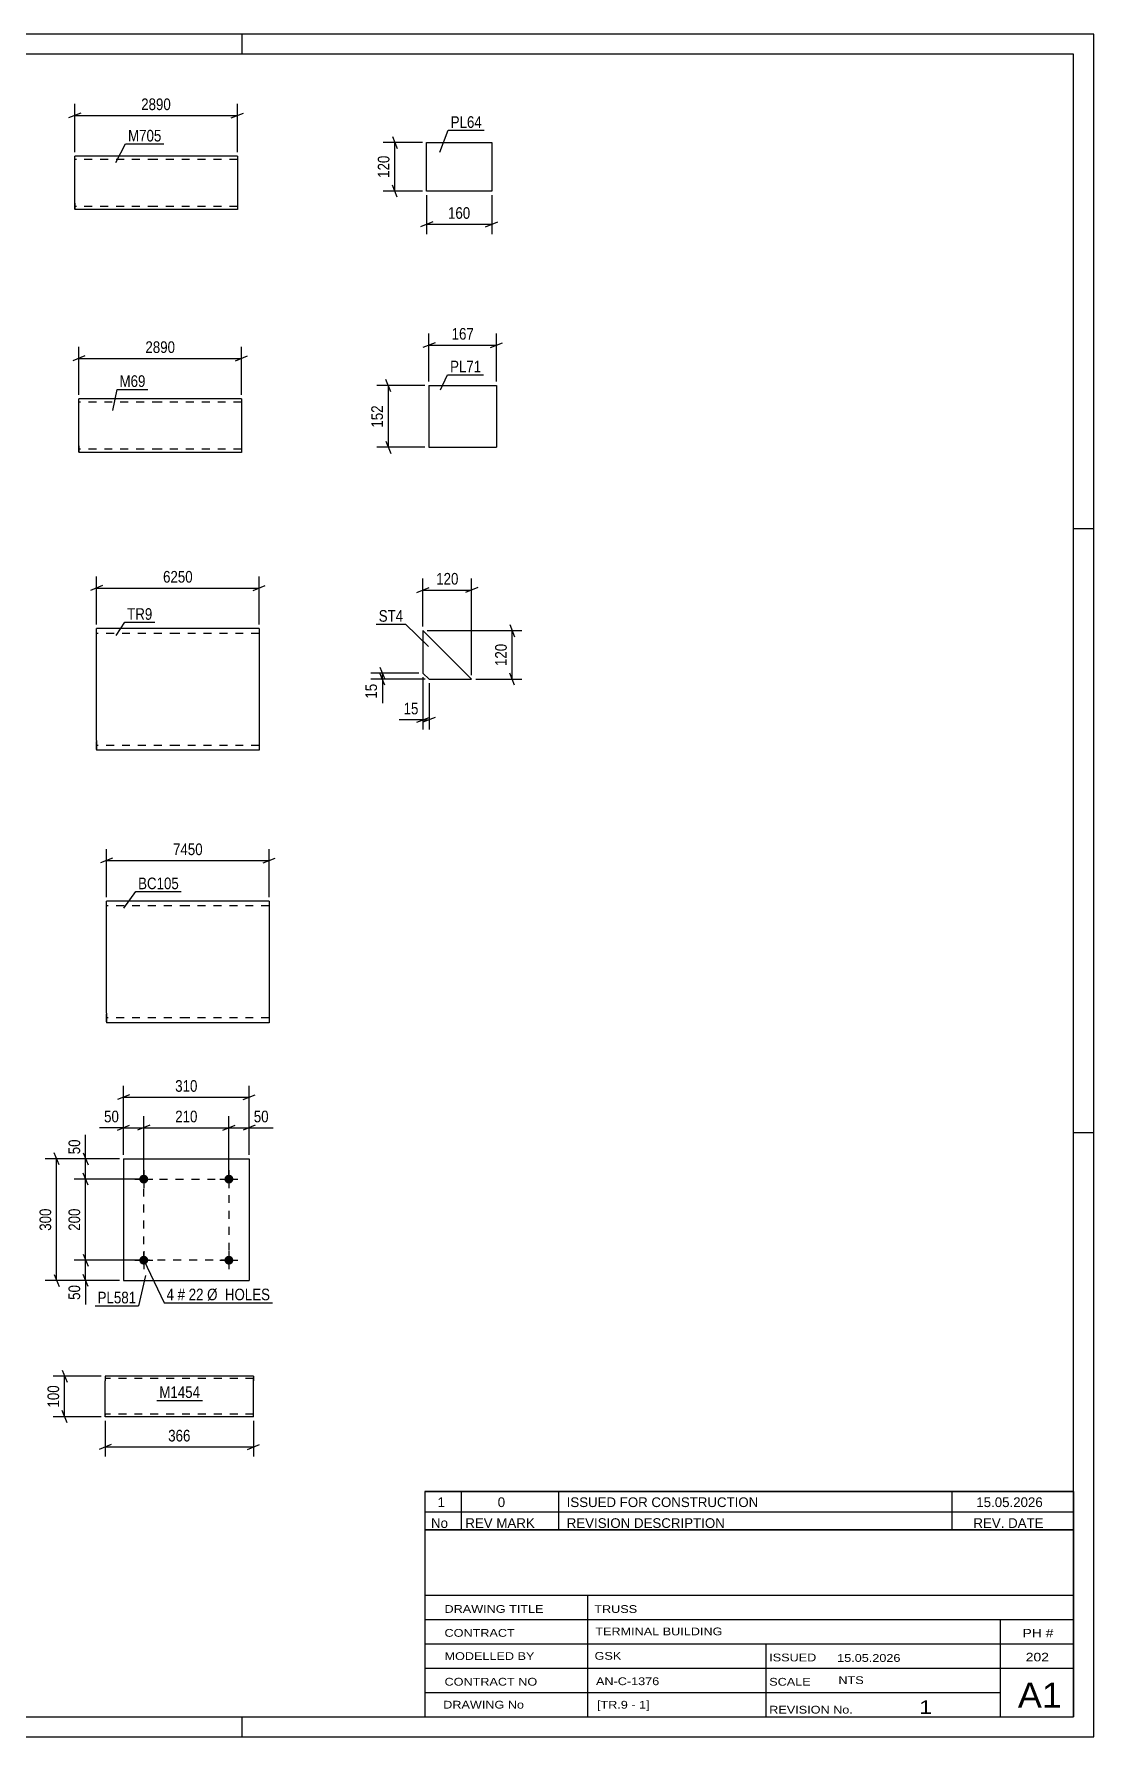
# Model space of a CAD drawing. Header units: millimetres. Extents: x 0 to 594, y 0 to 420.
# Drawn here: x 332.7 to 594, y 0 to 420 of the extents above; entities that cross this region are included whole.
import ezdxf

# ---------------------------------------------------------------- set-up
doc = ezdxf.new("R2010")
doc.units = ezdxf.units.MM
doc.linetypes.add('DXK_LINE_DOT2', pattern=[3.9198, 1.9599, -1.9599])
doc.styles.add('Arial Narrow', font='ARIALN.TTF', dxfattribs={"height": 0.2})

# ---------------------------------------------------------------- blocks, each defined once
blk = doc.blocks.new('Unknown-389636869-1131')
at = {"color": 5, "linetype": 'Continuous'}
for p, q in [((594, 420), (0, 420)), ((384, 415), (384, 420)), ((594, 0), (594, 420)), ((589, 415), (5, 415)), ((589, 5), (589, 415)), ((594, 298), (589, 298)), ((594, 149), (589, 149)), ((5, 5), (589, 5)), ((384, 0), (384, 5)), ((0, 0), (594, 0))]:
    blk.add_line(p, q, dxfattribs=at)
blk = doc.blocks.new('Unknown-389636869-28456')
at = {"color": 7, "linetype": 'Continuous'}
for p, q in [((429, 51.05), (429, 5)), ((429, 51.05), (589, 51.05)), ((589, 51), (589, 5)), ((429, 35), (589, 35)), ((469.14, 35), (469.14, 5)), ((429, 29), (589, 29)), ((571, 5.05), (571, 29.05)), ((429, 23), (589, 23)), ((513.14, 23), (513.14, 5)), ((429, 17), (589, 17)), ((429, 11), (571, 11)), ((429, 5), (589, 5))]:
    blk.add_line(p, q, dxfattribs=at)
at = {"color": 7, "style": 'Arial Narrow'}
for s, height, width, p in [('DRAWING TITLE', 1.9089, 1.425378, (433.88, 30.61)), ('TRUSS', 1.909, 1.425378, (470.81, 30.59)), ('CONTRACT', 1.909, 1.425378, (433.88, 24.71)), ('TERMINAL BUILDING', 1.9089, 1.425378, (471.06, 25.07)), ('MODELLED BY', 1.9089, 1.425378, (433.88, 18.98)), ('GSK', 1.909, 1.425378, (470.88, 19.04)), ('ISSUED', 1.909, 1.425378, (513.94, 18.64)), ('15.05.2026', 1.909, 1.425378, (530.69, 18.52)), ('CONTRACT NO', 1.9089, 1.425378, (433.88, 12.66)), ('AN-C-1376', 1.909, 1.425378, (471.23, 12.78)), ('SCALE', 1.909, 1.425378, (513.94, 12.65)), ('A1', 6.204, 1.25, (575.24, 7.2)), ('DRAWING No', 1.909, 1.425378, (433.56, 7)), ('[TR.9 - 1]', 1.909, 1.425378, (471.46, 6.99)), ('1', 3.34, 1.5, (550.91, 5.68)), ('REVISION No.', 1.9089, 1.425378, (513.94, 5.77))]:
    blk.add_text(s, height=height, dxfattribs=dict(at, width=width)).set_placement(p)
at = {"color": 7, "linetype": 'Continuous', "style": 'Arial Narrow'}
for s, height, width, p in [('PH #', 2.1, 1.42538, (576.4, 24.55)), ('202', 2.1, 1.42538, (577.19, 18.65)), ('NTS', 1.909, 1.425378, (531, 13.05))]:
    blk.add_text(s, height=height, dxfattribs=dict(at, width=width)).set_placement(p)
blk = doc.blocks.new('Unknown-389636869-28457')
at = {"color": 7, "linetype": 'Continuous'}
for p, q in [((429, 60.55), (589, 60.55)), ((589, 60.55), (429, 60.55)), ((429, 60.55), (429, 55.55)), ((438, 60.55), (438, 55.55)), ((462, 60.55), (462, 55.55)), ((559, 60.55), (559, 55.55)), ((589, 60.55), (589, 55.55)), ((429, 55.55), (589, 55.55)), ((429, 55.55), (429, 51.05)), ((429, 55.55), (589, 55.55)), ((438, 55.55), (438, 51.05)), ((462, 55.55), (462, 51.05)), ((559, 55.55), (559, 51.05)), ((589, 55.55), (589, 51.05)), ((589, 51.05), (429, 51.05))]:
    blk.add_line(p, q, dxfattribs=at)
at = {"color": 7, "linetype": 'Continuous', "style": 'Arial Narrow'}
for s, height, width, p in [('1', 2.39, 1.196471, (432.16, 56.7)), ('0', 2.39, 1.196471, (447, 56.7)), ('ISSUED FOR CONSTRUCTION', 2.3861, 1.196471, (464, 56.7)), ('15.05.2026', 2.386, 1.196471, (565, 56.7)), ('No', 2.386, 1.2, (430.54, 51.55)), ('REV MARK', 2.386, 1.2, (439, 51.55)), ('REVISION DESCRIPTION', 2.3861, 1.2, (464, 51.55)), ('REV. DATE', 2.386, 1.2, (564.28, 51.55))]:
    blk.add_text(s, height=height, dxfattribs=dict(at, width=width)).set_placement(p)
blk = doc.blocks.new('Part-389636869-2664 - 2648')
at = {"color": 2, "linetype": 'Continuous'}
for p, q in [((363.73, 330), (343.73, 330)), ((343.73, 318.4), (343.73, 330)), ((383.83, 330), (363.83, 330)), ((383.83, 330), (383.83, 316.8)), ((343.73, 318.4), (343.73, 316.8)), ((363.73, 316.8), (343.73, 316.8)), ((383.83, 316.8), (363.83, 316.8))]:
    blk.add_line(p, q, dxfattribs=at)
at = {"color": 7, "linetype": 'DXK_LINE_DOT2'}
for p, q in [((363.73, 329.2), (343.73, 329.2)), ((383.83, 329.2), (363.83, 329.2)), ((343.73, 316.93), (343.73, 318.4)), ((343.73, 317.6), (343.73, 317.67)), ((363.73, 317.6), (343.73, 317.6)), ((383.83, 317.6), (363.83, 317.6)), ((383.83, 317.6), (383.83, 317.67))]:
    blk.add_line(p, q, dxfattribs=at)
blk = doc.blocks.new('Part-389636869-27781 - 27780')
at = {"color": 2, "linetype": 'Continuous'}
for p, q in [((354.72, 142.58), (354.72, 112.58)), ((354.72, 142.58), (385.72, 142.58)), ((385.72, 142.58), (385.72, 112.58)), ((354.72, 112.58), (385.72, 112.58))]:
    blk.add_line(p, q, dxfattribs=at)
blk = doc.blocks.new('Bolt-389636869-27782 - 27780')
at = {"linetype": 'Continuous'}
for points in [[(360.82, 117.58, -1), (358.62, 117.58, -1)], [(381.82, 117.58, -1), (379.62, 117.58, -1)]]:
    blk.add_hatch(color=1, dxfattribs=at).paths.add_polyline_path(points)
at = {"color": 1, "linetype": 'Continuous'}
for p, q in [((359.72, 119.78), (359.72, 115.38)), ((380.72, 119.78), (380.72, 115.38)), ((357.52, 117.58), (361.92, 117.58)), ((378.52, 117.58), (382.92, 117.58))]:
    blk.add_line(p, q, dxfattribs=at)
blk = doc.blocks.new('Bolt-389636869-27783 - 27780')
at = {"linetype": 'Continuous'}
for points in [[(360.82, 137.58, -1), (358.62, 137.58, -1)], [(381.82, 137.58, -1), (379.62, 137.58, -1)]]:
    blk.add_hatch(color=1, dxfattribs=at).paths.add_polyline_path(points)
at = {"color": 1, "linetype": 'Continuous'}
for p, q in [((359.72, 139.78), (359.72, 135.38)), ((380.72, 139.78), (380.72, 135.38)), ((357.52, 137.58), (361.92, 137.58)), ((378.52, 137.58), (382.92, 137.58))]:
    blk.add_line(p, q, dxfattribs=at)
blk = doc.blocks.new('Part-389636869-6065 - 6059')
at = {"color": 2, "linetype": 'Continuous'}
for p, q in [((428.57, 272.87), (428.57, 262.37)), ((428.57, 272.87), (440.57, 260.87)), ((428.57, 262.37), (430.07, 260.87)), ((430.07, 260.87), (440.57, 260.87))]:
    blk.add_line(p, q, dxfattribs=at)
blk = doc.blocks.new('Part-389636869-6340 - 6334')
at = {"color": 2, "linetype": 'Continuous'}
for p, q in [((429.46, 381.27), (429.46, 393.27)), ((429.46, 393.27), (445.51, 393.27)), ((445.51, 393.27), (445.51, 381.27)), ((445.51, 381.27), (429.46, 381.27))]:
    blk.add_line(p, q, dxfattribs=at)
blk = doc.blocks.new('Part-389636869-6383 - 6367')
at = {"color": 2, "linetype": 'Continuous'}
for p, q in [((430.04, 333.28), (430.04, 318.08)), ((430.04, 333.28), (446.71, 333.28)), ((446.71, 333.28), (446.71, 318.08)), ((430.04, 318.08), (446.71, 318.08))]:
    blk.add_line(p, q, dxfattribs=at)
blk = doc.blocks.new('Part-389636869-6416 - 6410')
at = {"color": 2, "linetype": 'Continuous'}
for p, q in [((362.7, 389.9), (342.7, 389.9)), ((342.7, 378.3), (342.7, 389.9)), ((382.8, 389.9), (362.8, 389.9)), ((382.8, 389.9), (382.8, 376.7)), ((342.7, 378.3), (342.7, 376.7)), ((362.7, 376.7), (342.7, 376.7)), ((382.8, 376.7), (362.8, 376.7))]:
    blk.add_line(p, q, dxfattribs=at)
at = {"color": 7, "linetype": 'DXK_LINE_DOT2'}
for p, q in [((362.7, 389.1), (342.7, 389.1)), ((382.8, 389.1), (362.8, 389.1)), ((342.7, 376.82), (342.7, 378.3)), ((342.7, 377.5), (342.7, 377.56)), ((362.7, 377.5), (342.7, 377.5)), ((382.8, 377.5), (362.8, 377.5)), ((382.8, 377.5), (382.8, 377.56))]:
    blk.add_line(p, q, dxfattribs=at)
blk = doc.blocks.new('Part-389636869-6683 - 6675')
at = {"color": 2, "linetype": 'Continuous'}
for p, q in [((368.09, 273.36), (348.09, 273.36)), ((348.09, 245.76), (348.09, 273.36)), ((388.19, 273.36), (368.19, 273.36)), ((388.19, 273.36), (388.19, 243.36)), ((348.09, 245.76), (348.09, 243.36)), ((368.09, 243.36), (348.09, 243.36)), ((388.19, 243.36), (368.19, 243.36))]:
    blk.add_line(p, q, dxfattribs=at)
at = {"color": 7, "linetype": 'DXK_LINE_DOT2'}
for p, q in [((368.09, 272.16), (348.09, 272.16)), ((388.19, 272.16), (368.19, 272.16)), ((348.09, 243.55), (348.09, 245.76)), ((348.09, 244.56), (348.09, 244.65)), ((368.09, 244.56), (348.09, 244.56)), ((388.19, 244.56), (368.19, 244.56)), ((388.19, 244.56), (388.19, 244.65))]:
    blk.add_line(p, q, dxfattribs=at)
blk = doc.blocks.new('Part-389636869-6708 - 6700')
at = {"color": 2, "linetype": 'Continuous'}
for p, q in [((370.55, 206.15), (350.55, 206.15)), ((350.55, 178.55), (350.55, 206.15)), ((390.65, 206.15), (370.65, 206.15)), ((390.65, 206.15), (390.65, 176.15)), ((350.55, 178.55), (350.55, 176.15)), ((370.55, 176.15), (350.55, 176.15)), ((390.65, 176.15), (370.65, 176.15))]:
    blk.add_line(p, q, dxfattribs=at)
at = {"color": 7, "linetype": 'DXK_LINE_DOT2'}
for p, q in [((370.55, 204.95), (350.55, 204.95)), ((390.65, 204.95), (370.65, 204.95)), ((350.55, 176.34), (350.55, 178.55)), ((350.55, 177.35), (350.55, 177.44)), ((370.55, 177.35), (350.55, 177.35)), ((390.65, 177.35), (370.65, 177.35)), ((390.65, 177.35), (390.65, 177.44))]:
    blk.add_line(p, q, dxfattribs=at)
blk = doc.blocks.new('Part-389636869-27774 - 27773')
at = {"color": 2, "linetype": 'Continuous'}
for p, q in [((350.2, 88.99), (350.2, 87.79)), ((386.8, 88.99), (350.2, 88.99)), ((386.8, 88.99), (386.8, 88.9)), ((386.8, 88.9), (386.8, 87.79)), ((350.2, 79.73), (350.2, 87.79)), ((386.8, 78.99), (386.8, 87.79)), ((350.2, 79.08), (350.2, 79.73)), ((350.2, 78.99), (350.2, 79.08)), ((386.8, 78.99), (350.2, 78.99))]:
    blk.add_line(p, q, dxfattribs=at)
at = {"color": 7, "linetype": 'DXK_LINE_DOT2'}
for p, q in [((386.8, 88.39), (350.2, 88.39)), ((386.8, 87.79), (386.8, 88.64)), ((350.2, 79.73), (350.2, 79.34)), ((350.2, 79.59), (350.2, 79.63)), ((386.8, 79.59), (350.2, 79.59)), ((350.2, 78.99), (350.2, 78.99)), ((386.8, 79.59), (386.8, 79.63))]:
    blk.add_line(p, q, dxfattribs=at)
blk = doc.blocks.new('Rectangle-389636869-28174 - 27780')
at = {"color": 1, "linetype": 'DXK_LINE_DOT2'}
blk.add_lwpolyline([(359.72, 137.58), (380.72, 137.58), (380.72, 117.58), (359.72, 117.58), (359.72, 137.58)], close=True, dxfattribs=at)
blk = doc.blocks.new('StraightDimension-389636869-2667 - 2648')
at = {"color": 7, "linetype": 'Continuous'}
for p, q in [((345.23, 340.6), (342.23, 339.4)), ((343.73, 331), (343.73, 342.85)), ((382.33, 339.4), (385.33, 340.6)), ((383.83, 331), (383.83, 342.85)), ((343.73, 340), (383.83, 340))]:
    blk.add_line(p, q, dxfattribs=at)
at = {"color": 0}
blk.add_wipeout([(368.04, 340.75), (368.04, 344.95), (359.53, 344.95), (359.53, 340.75)], dxfattribs=at)
at = {"color": 3, "style": 'Arial Narrow'}
blk.add_text('2890', height=2.863, dxfattribs=at).set_placement((360.13, 341.35))
blk = doc.blocks.new('StraightDimension-389636869-27805 - 27780')
at = {"color": 7, "linetype": 'Continuous'}
for p, q in [((344.78, 144.08), (345.98, 141.08)), ((353.72, 142.58), (342.53, 142.58)), ((345.98, 136.08), (344.78, 139.08)), ((345.38, 137.58), (345.38, 142.58)), ((358.72, 137.58), (342.53, 137.58))]:
    blk.add_line(p, q, dxfattribs=at)
at = {"color": 0}
blk.add_wipeout([(344.63, 147.96), (340.43, 147.96), (340.43, 143.11), (344.63, 143.11)], dxfattribs=at)
at = {"color": 7, "linetype": 'Continuous'}
blk.add_line((345.38, 142.58), (345.38, 148.49), dxfattribs=at)
blk.add_line((345.38, 142.58), (345.38, 148.49), dxfattribs=at)
at = {"color": 3, "style": 'Arial Narrow'}
blk.add_text('50', height=2.863, rotation=90.0002, dxfattribs=at).set_placement((344.03, 143.71))
blk = doc.blocks.new('StraightDimension-389636869-28133 - 27780')
at = {"color": 7, "linetype": 'Continuous'}
for p, q in [((359.72, 138.58), (359.72, 153.1)), ((380.72, 138.58), (380.72, 153.1)), ((361.22, 150.85), (358.22, 149.65)), ((359.72, 150.25), (380.72, 150.25)), ((379.22, 149.65), (382.22, 150.85))]:
    blk.add_line(p, q, dxfattribs=at)
at = {"color": 0}
blk.add_wipeout([(373.57, 151), (373.57, 155.2), (366.88, 155.2), (366.88, 151)], dxfattribs=at)
at = {"color": 3, "style": 'Arial Narrow'}
blk.add_text('210', height=2.863, dxfattribs=at).set_placement((367.48, 151.6))
blk = doc.blocks.new('StraightDimension-389636869-27806 - 27780')
at = {"color": 7, "linetype": 'Continuous'}
for p, q in [((345.98, 136.08), (344.78, 139.08)), ((358.72, 137.58), (342.53, 137.58)), ((345.38, 117.58), (345.38, 137.58)), ((344.78, 119.08), (345.98, 116.08)), ((358.72, 117.58), (342.53, 117.58))]:
    blk.add_line(p, q, dxfattribs=at)
at = {"color": 0}
blk.add_wipeout([(344.63, 130.93), (340.43, 130.93), (340.43, 124.24), (344.63, 124.24)], dxfattribs=at)
at = {"color": 3, "style": 'Arial Narrow'}
blk.add_text('200', height=2.863, rotation=90.0002, dxfattribs=at).set_placement((344.03, 124.84))
blk = doc.blocks.new('StraightDimension-389636869-27807 - 27780')
at = {"color": 7, "linetype": 'Continuous'}
for p, q in [((344.78, 119.08), (345.98, 116.08)), ((358.72, 117.58), (342.53, 117.58)), ((345.98, 111.08), (344.78, 114.08)), ((345.38, 112.58), (345.38, 117.58)), ((353.72, 112.58), (342.53, 112.58))]:
    blk.add_line(p, q, dxfattribs=at)
at = {"color": 0}
blk.add_wipeout([(344.63, 112.06), (340.43, 112.06), (340.43, 107.2), (344.63, 107.2)], dxfattribs=at)
at = {"color": 7, "linetype": 'Continuous'}
blk.add_line((345.38, 112.58), (345.38, 106.68), dxfattribs=at)
blk.add_line((345.38, 112.58), (345.38, 106.68), dxfattribs=at)
at = {"color": 3, "style": 'Arial Narrow'}
blk.add_text('50', height=2.863, rotation=90.0002, dxfattribs=at).set_placement((344.03, 107.8))
blk = doc.blocks.new('StraightDimension-389636869-27817 - 27780')
at = {"color": 7, "linetype": 'Continuous'}
for p, q in [((338.84, 141.08), (337.64, 144.08)), ((353.72, 142.58), (335.39, 142.58)), ((338.24, 112.58), (338.24, 142.58)), ((337.64, 114.08), (338.84, 111.08)), ((353.72, 112.58), (335.39, 112.58))]:
    blk.add_line(p, q, dxfattribs=at)
at = {"color": 0}
blk.add_wipeout([(337.49, 130.92), (333.29, 130.92), (333.29, 124.24), (337.49, 124.24)], dxfattribs=at)
at = {"color": 3, "style": 'Arial Narrow'}
blk.add_text('300', height=2.863, rotation=90.0002, dxfattribs=at).set_placement((336.89, 124.84))
blk = doc.blocks.new('StraightDimension-389636869-27837 - 27780')
at = {"color": 7, "linetype": 'Continuous'}
for p, q in [((354.72, 143.58), (354.72, 160.63)), ((385.72, 143.58), (385.72, 160.63)), ((356.22, 158.38), (353.22, 157.18)), ((354.72, 157.78), (385.72, 157.78)), ((384.22, 157.18), (387.22, 158.38))]:
    blk.add_line(p, q, dxfattribs=at)
at = {"color": 0}
blk.add_wipeout([(373.57, 158.53), (373.57, 162.73), (366.88, 162.73), (366.88, 158.53)], dxfattribs=at)
at = {"color": 3, "style": 'Arial Narrow'}
blk.add_text('310', height=2.863, dxfattribs=at).set_placement((367.48, 159.13))
blk = doc.blocks.new('StraightDimension-389636869-28132 - 27780')
at = {"color": 7, "linetype": 'Continuous'}
for p, q in [((380.72, 138.58), (380.72, 153.1)), ((385.72, 143.58), (385.72, 153.1)), ((379.22, 149.65), (382.22, 150.85)), ((380.72, 150.25), (385.72, 150.25)), ((387.22, 150.85), (384.22, 149.65))]:
    blk.add_line(p, q, dxfattribs=at)
at = {"color": 0}
blk.add_wipeout([(391.1, 151), (391.1, 155.2), (386.25, 155.2), (386.25, 151)], dxfattribs=at)
at = {"color": 7, "linetype": 'Continuous'}
blk.add_line((385.72, 150.25), (391.63, 150.25), dxfattribs=at)
blk.add_line((385.72, 150.25), (391.63, 150.25), dxfattribs=at)
at = {"color": 3, "style": 'Arial Narrow'}
blk.add_text('50', height=2.863, dxfattribs=at).set_placement((386.85, 151.6))
blk = doc.blocks.new('StraightDimension-389636869-28134 - 27780')
at = {"color": 7, "linetype": 'Continuous'}
for p, q in [((354.72, 143.58), (354.72, 153.1)), ((359.72, 138.58), (359.72, 153.1)), ((353.22, 149.65), (356.22, 150.85)), ((354.72, 150.25), (359.72, 150.25)), ((361.22, 150.85), (358.22, 149.65))]:
    blk.add_line(p, q, dxfattribs=at)
at = {"color": 0}
blk.add_wipeout([(354.2, 151), (354.2, 155.2), (349.34, 155.2), (349.34, 151)], dxfattribs=at)
at = {"color": 7, "linetype": 'Continuous'}
blk.add_line((354.72, 150.25), (348.82, 150.25), dxfattribs=at)
blk.add_line((354.72, 150.25), (348.82, 150.25), dxfattribs=at)
at = {"color": 3, "style": 'Arial Narrow'}
blk.add_text('50', height=2.863, dxfattribs=at).set_placement((349.94, 151.6))
blk = doc.blocks.new('StraightDimension-389636869-6067 - 6059')
at = {"color": 7, "linetype": 'Continuous'}
for p, q in [((449.97, 274.37), (451.17, 271.37)), ((429.57, 272.87), (452.97, 272.87)), ((450.57, 260.87), (450.57, 272.87)), ((441.57, 260.87), (452.97, 260.87)), ((451.17, 259.37), (449.97, 262.37))]:
    blk.add_line(p, q, dxfattribs=at)
at = {"color": 0}
blk.add_wipeout([(449.82, 270.21), (445.62, 270.21), (445.62, 263.53), (449.82, 263.53)], dxfattribs=at)
at = {"color": 3, "style": 'Arial Narrow'}
blk.add_text('120', height=2.863, rotation=90.0002, dxfattribs=at).set_placement((449.22, 264.13))
blk = doc.blocks.new('StraightDimension-389636869-6074 - 6059')
at = {"color": 7, "linetype": 'Continuous'}
for p, q in [((427.57, 262.37), (415.72, 262.37)), ((429.07, 260.87), (415.72, 260.87)), ((417.97, 263.87), (419.17, 260.87)), ((419.17, 259.37), (417.97, 262.37)), ((418.57, 260.87), (418.57, 262.37))]:
    blk.add_line(p, q, dxfattribs=at)
at = {"color": 0}
blk.add_wipeout([(417.82, 260.35), (413.62, 260.35), (413.62, 255.49), (417.82, 255.49)], dxfattribs=at)
at = {"color": 7, "linetype": 'Continuous'}
blk.add_line((418.57, 260.87), (418.57, 254.97), dxfattribs=at)
blk.add_line((418.57, 260.87), (418.57, 254.97), dxfattribs=at)
at = {"color": 3, "style": 'Arial Narrow'}
blk.add_text('15', height=2.863, rotation=90.0002, dxfattribs=at).set_placement((417.22, 256.09))
blk = doc.blocks.new('StraightDimension-389636869-6086 - 6059')
at = {"color": 7, "linetype": 'Continuous'}
for p, q in [((428.57, 273.87), (428.57, 285.72)), ((440.57, 261.87), (440.57, 285.72)), ((427.07, 282.27), (430.07, 283.47)), ((428.57, 282.87), (440.57, 282.87)), ((442.07, 283.47), (439.07, 282.27))]:
    blk.add_line(p, q, dxfattribs=at)
at = {"color": 0}
blk.add_wipeout([(437.91, 283.62), (437.91, 287.82), (431.23, 287.82), (431.23, 283.62)], dxfattribs=at)
at = {"color": 3, "style": 'Arial Narrow'}
blk.add_text('120', height=2.863, dxfattribs=at).set_placement((431.83, 284.22))
blk = doc.blocks.new('StraightDimension-389636869-6095 - 6059')
at = {"color": 7, "linetype": 'Continuous'}
for p, q in [((428.57, 261.37), (428.57, 248.47)), ((430.07, 259.87), (430.07, 248.47)), ((427.07, 250.27), (430.07, 251.47)), ((431.57, 251.47), (428.57, 250.27)), ((428.57, 250.87), (430.07, 250.87))]:
    blk.add_line(p, q, dxfattribs=at)
at = {"color": 0}
blk.add_wipeout([(428.05, 251.62), (428.05, 255.82), (423.19, 255.82), (423.19, 251.62)], dxfattribs=at)
at = {"color": 7, "linetype": 'Continuous'}
blk.add_line((428.57, 250.87), (422.67, 250.87), dxfattribs=at)
blk.add_line((428.57, 250.87), (422.67, 250.87), dxfattribs=at)
at = {"color": 3, "style": 'Arial Narrow'}
blk.add_text('15', height=2.863, dxfattribs=at).set_placement((423.79, 252.22))
blk = doc.blocks.new('StraightDimension-389636869-6342 - 6334')
at = {"color": 7, "linetype": 'Continuous'}
for p, q in [((428.46, 393.27), (418.79, 393.27)), ((421.04, 394.77), (422.24, 391.77)), ((421.64, 381.27), (421.64, 393.27)), ((422.24, 379.77), (421.04, 382.77)), ((428.46, 381.27), (418.79, 381.27))]:
    blk.add_line(p, q, dxfattribs=at)
at = {"color": 0}
blk.add_wipeout([(420.89, 390.61), (416.69, 390.61), (416.69, 383.93), (420.89, 383.93)], dxfattribs=at)
at = {"color": 3, "style": 'Arial Narrow'}
blk.add_text('120', height=2.863, rotation=90.0002, dxfattribs=at).set_placement((420.29, 384.53))
blk = doc.blocks.new('StraightDimension-389636869-6353 - 6334')
at = {"color": 7, "linetype": 'Continuous'}
for p, q in [((429.46, 380.27), (429.46, 370.68)), ((445.51, 380.27), (445.51, 370.68)), ((430.96, 373.68), (427.96, 372.48)), ((429.46, 373.08), (445.51, 373.08)), ((444.01, 372.48), (447.01, 373.68))]:
    blk.add_line(p, q, dxfattribs=at)
at = {"color": 0}
blk.add_wipeout([(440.83, 373.83), (440.83, 378.03), (434.14, 378.03), (434.14, 373.83)], dxfattribs=at)
at = {"color": 3, "style": 'Arial Narrow'}
blk.add_text('160', height=2.863, dxfattribs=at).set_placement((434.74, 374.43))
blk = doc.blocks.new('StraightDimension-389636869-6385 - 6367')
at = {"color": 7, "linetype": 'Continuous'}
for p, q in [((429.04, 333.28), (417.19, 333.28)), ((420.64, 331.78), (419.44, 334.78)), ((420.04, 318.08), (420.04, 333.28)), ((419.44, 319.58), (420.64, 316.58)), ((429.04, 318.08), (417.19, 318.08))]:
    blk.add_line(p, q, dxfattribs=at)
at = {"color": 0}
blk.add_wipeout([(419.29, 329.02), (415.09, 329.02), (415.09, 322.33), (419.29, 322.33)], dxfattribs=at)
at = {"color": 3, "style": 'Arial Narrow'}
blk.add_text('152', height=2.863, rotation=90.0002, dxfattribs=at).set_placement((418.69, 322.93))
blk = doc.blocks.new('StraightDimension-389636869-6396 - 6367')
at = {"color": 7, "linetype": 'Continuous'}
for p, q in [((430.04, 334.28), (430.04, 346.13)), ((446.71, 334.28), (446.71, 346.13)), ((431.54, 343.88), (428.54, 342.68)), ((430.04, 343.28), (446.71, 343.28)), ((445.21, 342.68), (448.21, 343.88))]:
    blk.add_line(p, q, dxfattribs=at)
at = {"color": 0}
blk.add_wipeout([(441.72, 344.03), (441.72, 348.23), (435.03, 348.23), (435.03, 344.03)], dxfattribs=at)
at = {"color": 3, "style": 'Arial Narrow'}
blk.add_text('167', height=2.863, dxfattribs=at).set_placement((435.63, 344.63))
blk = doc.blocks.new('StraightDimension-389636869-6419 - 6410')
at = {"color": 7, "linetype": 'Continuous'}
for p, q in [((344.2, 400.5), (341.2, 399.3)), ((342.7, 390.9), (342.7, 402.75)), ((342.7, 399.9), (382.8, 399.9)), ((381.3, 399.3), (384.3, 400.5)), ((382.8, 390.9), (382.8, 402.75))]:
    blk.add_line(p, q, dxfattribs=at)
at = {"color": 0}
blk.add_wipeout([(367, 400.65), (367, 404.85), (358.49, 404.85), (358.49, 400.65)], dxfattribs=at)
at = {"color": 3, "style": 'Arial Narrow'}
blk.add_text('2890', height=2.863, dxfattribs=at).set_placement((359.09, 401.25))
blk = doc.blocks.new('StraightDimension-389636869-6686 - 6675')
at = {"color": 7, "linetype": 'Continuous'}
for p, q in [((348.09, 274.36), (348.09, 286.21)), ((388.19, 274.36), (388.19, 286.21)), ((349.59, 283.96), (346.59, 282.76)), ((348.09, 283.36), (388.19, 283.36)), ((386.69, 282.76), (389.69, 283.96))]:
    blk.add_line(p, q, dxfattribs=at)
at = {"color": 0}
blk.add_wipeout([(372.39, 284.11), (372.39, 288.31), (363.88, 288.31), (363.88, 284.11)], dxfattribs=at)
at = {"color": 3, "style": 'Arial Narrow'}
blk.add_text('6250', height=2.863, dxfattribs=at).set_placement((364.48, 284.71))
blk = doc.blocks.new('StraightDimension-389636869-6711 - 6700')
at = {"color": 7, "linetype": 'Continuous'}
for p, q in [((350.55, 207.15), (350.55, 219)), ((390.65, 207.15), (390.65, 219)), ((352.05, 216.75), (349.05, 215.55)), ((350.55, 216.15), (390.65, 216.15)), ((389.15, 215.55), (392.15, 216.75))]:
    blk.add_line(p, q, dxfattribs=at)
at = {"color": 0}
blk.add_wipeout([(374.86, 216.9), (374.86, 221.1), (366.34, 221.1), (366.34, 216.9)], dxfattribs=at)
at = {"color": 3, "style": 'Arial Narrow'}
blk.add_text('7450', height=2.863, dxfattribs=at).set_placement((366.94, 217.5))
blk = doc.blocks.new('StraightDimension-389636869-28198 - 27773')
at = {"color": 7, "linetype": 'Continuous'}
for p, q in [((349.2, 88.99), (337.35, 88.99)), ((339.6, 90.49), (340.8, 87.49)), ((340.2, 78.99), (340.2, 88.99)), ((340.8, 77.49), (339.6, 80.49)), ((349.2, 78.99), (337.35, 78.99))]:
    blk.add_line(p, q, dxfattribs=at)
at = {"color": 0}
blk.add_wipeout([(339.45, 87.33), (335.25, 87.33), (335.25, 80.65), (339.45, 80.65)], dxfattribs=at)
at = {"color": 3, "style": 'Arial Narrow'}
blk.add_text('100', height=2.863, rotation=90.0002, dxfattribs=at).set_placement((338.85, 81.25))
blk = doc.blocks.new('StraightDimension-389636869-27801 - 27773')
at = {"color": 7, "linetype": 'Continuous'}
for p, q in [((350.2, 77.99), (350.2, 69.13)), ((386.8, 77.99), (386.8, 69.13)), ((351.7, 72.13), (348.7, 70.93)), ((350.2, 71.53), (386.8, 71.53)), ((385.3, 70.93), (388.3, 72.13))]:
    blk.add_line(p, q, dxfattribs=at)
at = {"color": 0}
blk.add_wipeout([(371.84, 72.28), (371.84, 76.48), (365.15, 76.48), (365.15, 72.28)], dxfattribs=at)
at = {"color": 3, "style": 'Arial Narrow'}
blk.add_text('366', height=2.863, dxfattribs=at).set_placement((365.75, 72.88))
blk = doc.blocks.new('Mark-389636869-2660 - 2648')
at = {"color": 0}
blk.add_wipeout([(360.15, 332.97), (360.15, 335.97), (353.75, 335.97), (353.75, 332.97)], dxfattribs=at)
blk.add_wipeout([(360.15, 332.97), (360.15, 335.97), (353.75, 335.97), (353.75, 332.97)], dxfattribs=at)
at = {"color": 30, "linetype": 'Continuous'}
for p, q in [((352.08, 327.16), (353.15, 332.37)), ((353.15, 332.37), (360.75, 332.37))]:
    blk.add_line(p, q, dxfattribs=at)
at = {"color": 3, "style": 'Arial Narrow'}
blk.add_text('M69', height=2.863, dxfattribs=at).set_placement((353.75, 332.97))
blk = doc.blocks.new('MarkSet-389636869-28045 - 27780')
at = {"color": 0}
blk.add_wipeout([(367.17, 107.7), (367.17, 110.7), (365.34, 110.7), (365.34, 107.7)], dxfattribs=at)
blk.add_wipeout([(367.17, 107.7), (367.17, 110.7), (365.34, 110.7), (365.34, 107.7)], dxfattribs=at)
at = {"color": 7, "linetype": 'Continuous'}
blk.add_line((359.72, 117.58), (364.74, 107.1), dxfattribs=at)
at = {"color": 0}
blk.add_wipeout([(369.9, 107.7), (369.9, 110.7), (368.07, 110.7), (368.07, 107.7)], dxfattribs=at)
blk.add_wipeout([(369.9, 107.7), (369.9, 110.7), (368.07, 110.7), (368.07, 107.7)], dxfattribs=at)
at = {"color": 3, "style": 'Arial Narrow'}
blk.add_text('4', height=2.86, dxfattribs=at).set_placement((365.34, 107.7))
at = {"color": 0}
blk.add_wipeout([(374.45, 107.7), (374.45, 110.7), (370.8, 110.7), (370.8, 107.7)], dxfattribs=at)
blk.add_wipeout([(374.45, 107.7), (374.45, 110.7), (370.8, 110.7), (370.8, 107.7)], dxfattribs=at)
at = {"color": 3, "style": 'Arial Narrow'}
blk.add_text('#', height=2.86, dxfattribs=at).set_placement((368.07, 107.7))
at = {"color": 0}
blk.add_wipeout([(390.88, 107.7), (390.88, 110.7), (375.35, 110.7), (375.35, 107.7)], dxfattribs=at)
blk.add_wipeout([(390.88, 107.7), (390.88, 110.7), (375.35, 110.7), (375.35, 107.7)], dxfattribs=at)
at = {"color": 7, "linetype": 'Continuous'}
blk.add_line((364.74, 107.1), (391.48, 107.1), dxfattribs=at)
at = {"color": 3, "style": 'Arial Narrow'}
for s, p in [('22', (370.8, 107.7)), ('Ø  HOLES', (375.35, 107.7))]:
    blk.add_text(s, height=2.863, dxfattribs=at).set_placement(p)
blk = doc.blocks.new('Mark-389636869-27847 - 27780')
at = {"color": 0}
blk.add_wipeout([(357.85, 106.94), (357.85, 109.94), (348.35, 109.94), (348.35, 106.94)], dxfattribs=at)
blk.add_wipeout([(357.85, 106.94), (357.85, 109.94), (348.35, 109.94), (348.35, 106.94)], dxfattribs=at)
at = {"color": 30, "linetype": 'Continuous'}
for p in [(360.17, 113.84), (347.75, 106.34)]:
    blk.add_line(p, (358.45, 106.34), dxfattribs=at)
at = {"color": 3, "style": 'Arial Narrow'}
blk.add_text('PL581', height=2.863, dxfattribs=at).set_placement((348.35, 106.94))
blk = doc.blocks.new('Mark-389636869-6061 - 6059')
at = {"color": 0}
blk.add_wipeout([(423.69, 275.06), (423.69, 278.06), (417.66, 278.06), (417.66, 275.06)], dxfattribs=at)
blk.add_wipeout([(423.69, 275.06), (423.69, 278.06), (417.66, 278.06), (417.66, 275.06)], dxfattribs=at)
at = {"color": 30, "linetype": 'Continuous'}
for p in [(417.06, 274.46), (429.93, 268.93)]:
    blk.add_line(p, (424.29, 274.46), dxfattribs=at)
at = {"color": 3, "style": 'Arial Narrow'}
blk.add_text('ST4', height=2.863, dxfattribs=at).set_placement((417.66, 275.06))
blk = doc.blocks.new('Mark-389636869-6336 - 6334')
at = {"color": 0}
blk.add_wipeout([(443.08, 396.86), (443.08, 399.86), (435.4, 399.86), (435.4, 396.86)], dxfattribs=at)
blk.add_wipeout([(443.08, 396.86), (443.08, 399.86), (435.4, 399.86), (435.4, 396.86)], dxfattribs=at)
at = {"color": 30, "linetype": 'Continuous'}
for p, q in [((432.7, 390.84), (434.8, 396.26)), ((434.8, 396.26), (443.68, 396.26))]:
    blk.add_line(p, q, dxfattribs=at)
at = {"color": 3, "style": 'Arial Narrow'}
blk.add_text('PL64', height=2.863, dxfattribs=at).set_placement((435.4, 396.86))
blk = doc.blocks.new('Mark-389636869-6379 - 6367')
at = {"color": 0}
blk.add_wipeout([(442.92, 336.57), (442.92, 339.57), (435.25, 339.57), (435.25, 336.57)], dxfattribs=at)
blk.add_wipeout([(442.92, 336.57), (442.92, 339.57), (435.25, 339.57), (435.25, 336.57)], dxfattribs=at)
at = {"color": 30, "linetype": 'Continuous'}
for p, q in [((432.91, 332.28), (434.65, 335.97)), ((434.65, 335.97), (443.52, 335.97))]:
    blk.add_line(p, q, dxfattribs=at)
at = {"color": 3, "style": 'Arial Narrow'}
blk.add_text('PL71', height=2.863, dxfattribs=at).set_placement((435.25, 336.57))
blk = doc.blocks.new('Mark-389636869-6412 - 6410')
at = {"color": 0}
blk.add_wipeout([(364.08, 393.51), (364.08, 396.51), (355.85, 396.51), (355.85, 393.51)], dxfattribs=at)
blk.add_wipeout([(364.08, 393.51), (364.08, 396.51), (355.85, 396.51), (355.85, 393.51)], dxfattribs=at)
at = {"color": 30, "linetype": 'Continuous'}
for p, q in [((352.81, 388.34), (355.25, 392.91)), ((355.25, 392.91), (364.68, 392.91))]:
    blk.add_line(p, q, dxfattribs=at)
at = {"color": 3, "style": 'Arial Narrow'}
blk.add_text('M705', height=2.863, dxfattribs=at).set_placement((355.85, 393.51))
blk = doc.blocks.new('Mark-389636869-6679 - 6675')
at = {"color": 0}
blk.add_wipeout([(361.84, 275.53), (361.84, 278.53), (355.63, 278.53), (355.63, 275.53)], dxfattribs=at)
blk.add_wipeout([(361.84, 275.53), (361.84, 278.53), (355.63, 278.53), (355.63, 275.53)], dxfattribs=at)
at = {"color": 30, "linetype": 'Continuous'}
for p, q in [((352.89, 271.69), (355.03, 274.93)), ((355.03, 274.93), (362.44, 274.93))]:
    blk.add_line(p, q, dxfattribs=at)
at = {"color": 3, "style": 'Arial Narrow'}
blk.add_text('TR9', height=2.863, dxfattribs=at).set_placement((355.63, 275.53))
blk = doc.blocks.new('Mark-389636869-6704 - 6700')
at = {"color": 0}
blk.add_wipeout([(368.38, 209.09), (368.38, 212.09), (358.33, 212.09), (358.33, 209.09)], dxfattribs=at)
blk.add_wipeout([(368.38, 209.09), (368.38, 212.09), (358.33, 212.09), (358.33, 209.09)], dxfattribs=at)
at = {"color": 30, "linetype": 'Continuous'}
for p, q in [((354.85, 204.42), (357.73, 208.49)), ((357.73, 208.49), (368.98, 208.49))]:
    blk.add_line(p, q, dxfattribs=at)
at = {"color": 3, "style": 'Arial Narrow'}
blk.add_text('BC105', height=2.863, dxfattribs=at).set_placement((358.33, 209.09))
blk = doc.blocks.new('Mark-389636869-27844 - 27773')
at = {"color": 0}
blk.add_wipeout([(373.61, 83.61), (373.61, 86.61), (363.56, 86.61), (363.56, 83.61)], dxfattribs=at)
blk.add_wipeout([(373.61, 83.61), (373.61, 86.61), (363.56, 86.61), (363.56, 83.61)], dxfattribs=at)
at = {"color": 30, "linetype": 'Continuous'}
blk.add_line((362.96, 83.01), (374.21, 83.01), dxfattribs=at)
at = {"color": 3, "style": 'Arial Narrow'}
blk.add_text('M1454', height=2.863, dxfattribs=at).set_placement((363.56, 83.61))

msp = doc.modelspace()

# ---------------------------------------------------------------- block references
for name in ['Unknown-389636869-1131', 'Part-389636869-6340 - 6334', 'Part-389636869-6416 - 6410', 'Part-389636869-6383 - 6367', 'Part-389636869-2664 - 2648', 'Part-389636869-6683 - 6675', 'Part-389636869-6065 - 6059', 'Part-389636869-6708 - 6700', 'Part-389636869-27781 - 27780', 'Bolt-389636869-27783 - 27780', 'Rectangle-389636869-28174 - 27780', 'Bolt-389636869-27782 - 27780', 'Part-389636869-27774 - 27773', 'Unknown-389636869-28457', 'Unknown-389636869-28456']:
    msp.add_blockref(name, (0, 0))

# ---------------------------------------------------------------- next in the draw order: block references
for name in ['StraightDimension-389636869-6419 - 6410', 'Mark-389636869-6336 - 6334', 'StraightDimension-389636869-6342 - 6334', 'StraightDimension-389636869-2667 - 2648', 'StraightDimension-389636869-6385 - 6367', 'StraightDimension-389636869-6686 - 6675', 'StraightDimension-389636869-6067 - 6059', 'StraightDimension-389636869-6711 - 6700', 'StraightDimension-389636869-27805 - 27780', 'StraightDimension-389636869-28198 - 27773', 'Mark-389636869-27844 - 27773']:
    msp.add_blockref(name, (0, 0))

# ---------------------------------------------------------------- next in the draw order: block references
for name in ['Mark-389636869-6412 - 6410', 'StraightDimension-389636869-6353 - 6334', 'StraightDimension-389636869-6396 - 6367', 'Mark-389636869-2660 - 2648', 'Mark-389636869-6679 - 6675', 'StraightDimension-389636869-6074 - 6059', 'Mark-389636869-6704 - 6700', 'StraightDimension-389636869-28133 - 27780', 'StraightDimension-389636869-27801 - 27773']:
    msp.add_blockref(name, (0, 0))

# ---------------------------------------------------------------- next in the draw order: block references
for name in ['Mark-389636869-6379 - 6367', 'StraightDimension-389636869-6086 - 6059', 'StraightDimension-389636869-27806 - 27780']:
    msp.add_blockref(name, (0, 0))

# ---------------------------------------------------------------- next in the draw order: block references
for name in ['Mark-389636869-6061 - 6059', 'StraightDimension-389636869-6095 - 6059', 'StraightDimension-389636869-27807 - 27780']:
    msp.add_blockref(name, (0, 0))

# ---------------------------------------------------------------- next in the draw order: block references
for name in ['StraightDimension-389636869-27817 - 27780', 'MarkSet-389636869-28045 - 27780']:
    msp.add_blockref(name, (0, 0))

# ---------------------------------------------------------------- next in the draw order: block references
for name in ['StraightDimension-389636869-27837 - 27780', 'Mark-389636869-27847 - 27780']:
    msp.add_blockref(name, (0, 0))

# ---------------------------------------------------------------- next in the draw order: block references
for name in ['StraightDimension-389636869-28134 - 27780', 'StraightDimension-389636869-28132 - 27780']:
    msp.add_blockref(name, (0, 0))

doc.saveas('drawing.dxf')
